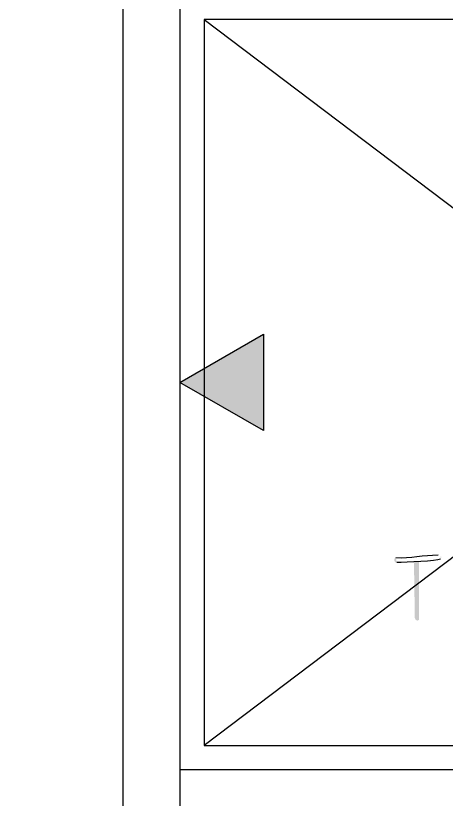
# Model space of a CAD drawing. Header units: inches. Extents: x -167 to 6071, y -6287 to -2731.
# Drawn here: x 1314.25 to 1340.95, y -5983.92 to -5935.32 of the extents above; entities that cross this region are included whole.
import ezdxf

# ---------------------------------------------------------------- set-up
doc = ezdxf.new("R2010")
doc.units = ezdxf.units.IN
doc.header["$LTSCALE"] = 96
doc.header["$MEASUREMENT"] = 0
doc.layers.add('PDF_Geometry', color=7, linetype='Continuous', true_color=0x4a4a4a)
doc.layers.add('PDF_Solid Fills', color=7, linetype='Continuous')

msp = doc.modelspace()

# ---------------------------------------------------------------- hatches: boundary and pattern name
at = {"layer": 'PDF_Solid Fills', "transparency": 33554559}
h = msp.add_hatch(color=256, dxfattribs=at)
h.paths.add_polyline_path([(1340.49, -5968.789), (1340.437, -5968.789)], flags=0)
h.paths.add_polyline_path([(1337.823, -5968.949), (1337.717, -5969.002), (1337.717, -5969.109), (1337.77, -5969.215), (1337.877, -5969.215)], flags=0)
h.paths.add_polyline_path([(1340.597, -5969.002), (1340.65, -5968.895), (1340.597, -5968.842)], flags=0)
msp.add_hatch(color=256, dxfattribs=at).paths.add_polyline_path([(1339.263, -5969.162), (1338.943, -5969.162), (1338.997, -5972.682), (1339.05, -5972.789), (1339.157, -5972.842), (1339.263, -5972.789), (1339.263, -5972.682)])

# ---------------------------------------------------------------- linework, layer by layer
at = {"layer": 'PDF_Geometry', "color": 7}
for points in [[(1238.943, -6048.575), (1320.917, -6048.575), (1320.917, -5902.282), (1317.717, -5899.082), (1320.17, -5896.575), (1324.437, -5900.842), (1324.437, -5994.069), (1386.89, -5994.069), (1386.89, -5822.069), (1324.437, -5822.069), (1324.437, -5847.135), (1318.41, -5853.109), (1315.957, -5850.655), (1320.917, -5845.695), (1320.917, -5832.575), (1258.943, -5832.575)], [(1324.437, -5982.069), (1386.89, -5982.069)]]:
    msp.add_lwpolyline(points, dxfattribs=at)
at = {"layer": 'PDF_Geometry'}
for points in [[(1357.237, -5956.842), (1385.397, -5935.562), (1325.93, -5935.562), (1325.93, -5980.575), (1385.397, -5980.575), (1385.397, -5935.562)], [(1325.93, -5935.562), (1354.09, -5956.842)], [(1354.09, -5959.295), (1325.93, -5980.575)]]:
    msp.add_lwpolyline(points, dxfattribs=at)
at = {"layer": 'PDF_Geometry', "color": 7}
msp.add_lwpolyline([(1329.61, -5961.055), (1324.437, -5958.069), (1329.61, -5955.082)], close=True, dxfattribs=at)
for points in [[(1340.437, -5968.789), (1339.539, -5968.774), (1338.71, -5969.001), (1337.823, -5968.949)], [(1337.877, -5969.215), (1338.471, -5969.22), (1340.342, -5969.124), (1340.597, -5969.002)]]:
    msp.add_open_spline(points, degree=3, dxfattribs=at)
at = {"layer": 'PDF_Solid Fills', "transparency": 33554559}
for points in [[(1329.61, -5955.082), (1329.61, -5958.069), (1324.437, -5958.069)], [(1324.437, -5958.069), (1329.61, -5958.069), (1329.61, -5961.055)]]:
    msp.add_solid(points, dxfattribs=at)

doc.saveas('drawing.dxf')
